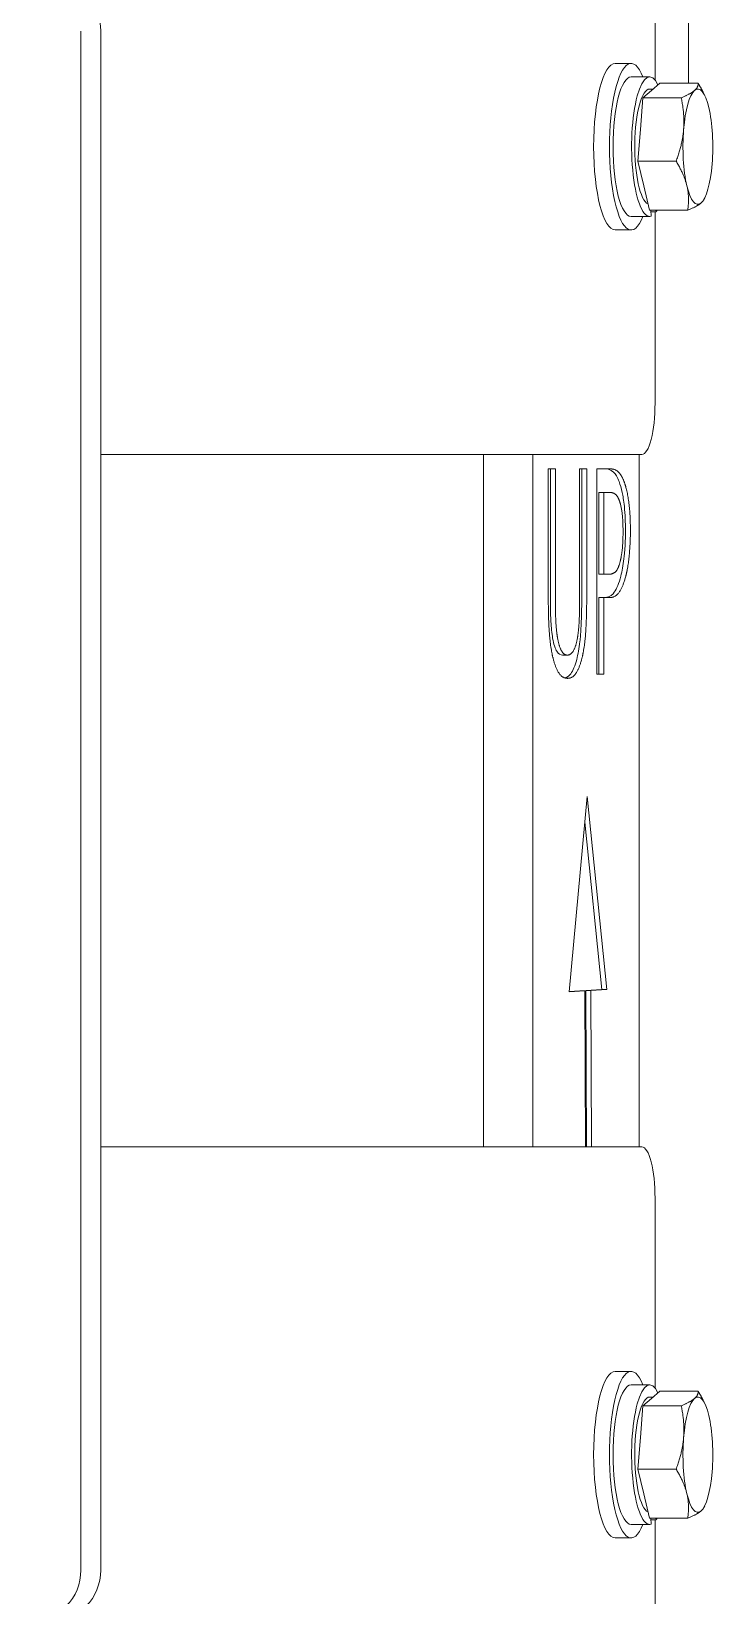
# Model space of a CAD drawing. Header units: inches. Extents: x 17 to 469, y 7 to 301.
# Drawn here: x 362.53 to 365.85, y 114.96 to 122.59 of the extents above; entities that cross this region are included whole.
import ezdxf

# ---------------------------------------------------------------- set-up
doc = ezdxf.new("R2010")
doc.units = ezdxf.units.IN
doc.header["$LTSCALE"] = 14
doc.header["$MEASUREMENT"] = 0
doc.layers.add('Visible (ANSI)', color=7, linetype='Continuous', lineweight=50)

msp = doc.modelspace()

# ---------------------------------------------------------------- linework, layer by layer
at = {"layer": 'Visible (ANSI)', "linetype": 'Continuous', "lineweight": 18}
for p, q in [((365.728075, 122.336626), (365.728075, 123.026895)), ((365.565799, 122.351664), (365.565799, 122.776895)), ((362.767579, 122.589395), (362.767579, 115.089395)), ((362.864636, 122.589395), (362.864636, 115.089395)), ((365.448959, 122.432895), (365.371685, 122.432895)), ((365.448959, 122.366895), (365.539756, 122.366895)), ((365.555838, 122.307895), (365.539756, 122.307895)), ((365.547964, 122.301059), (365.588932, 122.336626)), ((365.588932, 122.336626), (365.775261, 122.336626)), ((365.494484, 122.110627), (365.506996, 122.265492)), ((365.506996, 122.265492), (365.547964, 122.301059)), ((365.506996, 122.265492), (365.693325, 122.265492)), ((365.808233, 122.2758), (365.800602, 122.291247)), ((365.481972, 121.955761), (365.494484, 122.110627)), ((365.481972, 121.955761), (365.668301, 121.955761)), ((365.510428, 121.836463), (365.481972, 121.955761)), ((365.538884, 121.717164), (365.510428, 121.836463)), ((365.808233, 121.77799), (365.803903, 121.769224)), ((365.538884, 121.717164), (365.725213, 121.717164)), ((365.545301, 121.717164), (365.546994, 121.688047)), ((365.545796, 121.708655), (365.570731, 121.708655)), ((365.565799, 120.776895), (365.565799, 121.708655)), ((365.570731, 121.708655), (365.570236, 121.717164)), ((365.448959, 121.620895), (365.371685, 121.620895)), ((365.448959, 121.686895), (365.539756, 121.686895)), ((362.864636, 120.526895), (364.084804, 120.526895)), ((364.62063, 120.526895), (364.084804, 120.526895)), ((364.62063, 120.526895), (365.501094, 120.526895)), ((364.729178, 117.151895), (364.729178, 120.526895)), ((364.970659, 120.526895), (364.970659, 117.151895)), ((365.488298, 117.151895), (365.488298, 120.526895)), ((365.045494, 119.832738), (365.045494, 120.456725)), ((365.045494, 120.456725), (365.079891, 120.456725)), ((365.055743, 120.456725), (365.055743, 119.832738)), ((365.079891, 120.456725), (365.079891, 119.832738)), ((365.198395, 119.829497), (365.198395, 120.456725)), ((365.198395, 120.456725), (365.232792, 120.456725)), ((365.208644, 120.456725), (365.208644, 119.832738)), ((365.232792, 120.456725), (365.232792, 119.832738)), ((365.282081, 119.456725), (365.282081, 120.456725)), ((365.282081, 120.456725), (365.3471, 120.456725)), ((365.316478, 120.341652), (365.29233, 120.341652)), ((365.29233, 120.341652), (365.29233, 119.942949)), ((365.316478, 120.341652), (365.316478, 119.942949)), ((365.345003, 120.341652), (365.316478, 120.341652)), ((365.316478, 119.942949), (365.29233, 119.942949)), ((365.316478, 119.942949), (365.339969, 119.942949)), ((365.316478, 119.829497), (365.29233, 119.829497)), ((365.29233, 119.829497), (365.29233, 119.456725)), ((365.345632, 119.829497), (365.316478, 119.829497)), ((365.316478, 119.829497), (365.316478, 119.456725)), ((365.139038, 119.549108), (365.11489, 119.549108)), ((365.316478, 119.456725), (365.282081, 119.456725)), ((365.146809, 117.907352), (365.234883, 118.859556)), ((365.234883, 118.859556), (365.330506, 117.918628)), ((365.223377, 118.735158), (365.306357, 117.918628)), ((365.223464, 117.912853), (365.146809, 117.907352)), ((365.199316, 117.912853), (365.14697, 117.909097)), ((365.223464, 117.912853), (365.199316, 117.912853)), ((365.2261, 117.151895), (365.223464, 117.912853)), ((365.306357, 117.918628), (365.228638, 117.914435)), ((365.228638, 117.914435), (365.231623, 117.151895)), ((365.252786, 117.914435), (365.228638, 117.914435)), ((365.330506, 117.918628), (365.252786, 117.914435)), ((365.252786, 117.914435), (365.255771, 117.151895)), ((365.330506, 117.918628), (365.306357, 117.918628)), ((364.084804, 117.151895), (362.864636, 117.151895)), ((364.084804, 117.151895), (364.62063, 117.151895)), ((365.501094, 117.151895), (364.62063, 117.151895)), ((365.565799, 115.976664), (365.565799, 116.901895)), ((365.448959, 116.057895), (365.371685, 116.057895)), ((365.448959, 115.991895), (365.539756, 115.991895)), ((365.506996, 115.890492), (365.547964, 115.926059)), ((365.555838, 115.932895), (365.539756, 115.932895)), ((365.547964, 115.926059), (365.588932, 115.961626)), ((365.588932, 115.961626), (365.775261, 115.961626)), ((365.808233, 115.9008), (365.800602, 115.916247)), ((365.494484, 115.735627), (365.506996, 115.890492)), ((365.506996, 115.890492), (365.693325, 115.890492)), ((365.481972, 115.580761), (365.494484, 115.735627)), ((365.481972, 115.580761), (365.668301, 115.580761)), ((365.510428, 115.461463), (365.481972, 115.580761)), ((365.538884, 115.342164), (365.510428, 115.461463)), ((365.808233, 115.40299), (365.803903, 115.394224)), ((365.448959, 115.311895), (365.539756, 115.311895)), ((365.538884, 115.342164), (365.725213, 115.342164)), ((365.545301, 115.342164), (365.546994, 115.313047)), ((365.545796, 115.333655), (365.570731, 115.333655)), ((365.565799, 114.901895), (365.565799, 115.333655)), ((365.570731, 115.333655), (365.570236, 115.342164)), ((365.448959, 115.245895), (365.371685, 115.245895))]:
    msp.add_line(p, q, dxfattribs=at)
for centre, major_axis, ratio, start_param, end_param in [((362.623155, 122.589395), (0, 0.25), 0.96592583, 4.71238898, 6.28318531), ((365.448959, 122.026895), (0, 0.406), 0.25881905, 5.70496827, 10.002995), ((365.371685, 122.026895), (0, 0.406), 0.25881905, 0, 3.14159265), ((365.539756, 122.026895), (0, -0.34), 0.25881905, 2.66488507, 6.36553058), ((365.448959, 122.026895), (0, 0.34), 0.25881905, 0, 3.14159265), ((365.539756, 122.026895), (0, -0.281), 0.25881905, 3.14159265, 6.1709286), ((365.77448, 122.026895), (0, 0.281), 0.25881905, 5.45701241, 6.50420996), ((365.77448, 122.026895), (0, 0.281), 0.25881905, 0.22102465, 1.26822221), ((365.77448, 122.026895), (0, 0.281), 0.25881905, 4.40981486, 5.45701241), ((365.77448, 122.026895), (0, -0.281), 0.25881905, 4.40981486, 5.45701241), ((365.77448, 122.026895), (0, -0.281), 0.25881905, 0.22102465, 1.26822221), ((365.77448, 122.026895), (0, -0.281), 0.25881905, 5.45701241, 6.50420996), ((365.539756, 122.026895), (0, -0.34), 0.25881905, 0.35970403, 0.42515818), ((365.501094, 120.776895), (0, -0.25), 0.25881905, 0, 1.57079633), ((365.501094, 116.901895), (0, 0.25), 0.25881905, 4.71238898, 6.28318531), ((365.371685, 115.651895), (0, 0.406), 0.25881905, 0, 3.14159265), ((365.448959, 115.651895), (0, 0.406), 0.25881905, 5.70496827, 10.002995), ((365.448959, 115.651895), (0, 0.34), 0.25881905, 0, 3.14159265), ((365.539756, 115.651895), (0, -0.34), 0.25881905, 2.66488507, 6.36553058), ((365.539756, 115.651895), (0, -0.281), 0.25881905, 3.14159265, 6.1709286), ((365.77448, 115.651895), (0, 0.281), 0.25881905, 0.22102465, 1.26822221), ((365.77448, 115.651895), (0, 0.281), 0.25881905, 5.45701241, 6.50420996), ((365.77448, 115.651895), (0, 0.281), 0.25881905, 4.40981486, 5.45701241), ((365.77448, 115.651895), (0, -0.281), 0.25881905, 4.40981486, 5.45701241), ((365.77448, 115.651895), (0, -0.281), 0.25881905, 0.22102465, 1.26822221), ((365.77448, 115.651895), (0, -0.281), 0.25881905, 5.45701241, 6.50420996), ((365.539756, 115.651895), (0, -0.34), 0.25881905, 0.35970403, 0.42515818), ((362.526098, 115.089395), (0, -0.25), 0.96592583, 0, 1.57079633), ((362.623155, 115.089395), (0, -0.25), 0.96592583, 0, 1.57079633)]:
    msp.add_ellipse(centre, major_axis=major_axis, ratio=ratio, start_param=start_param, end_param=end_param, dxfattribs=at)
for points, weights in [([(365.758536, 122.301059), (365.777549, 122.317566), (365.775261, 122.336626)], [1, 1.0379548493, 1]), ([(365.775261, 122.336626), (365.789862, 122.312989), (365.800602, 122.291247)], [1, 1.01370511739, 1.01751267249]), ([(365.693325, 122.265492), (365.739522, 122.284553), (365.758536, 122.301059)], [1, 1.0379548493, 1]), ([(365.705055, 122.110627), (365.710862, 122.1825), (365.693325, 122.265492)], [1, 1.0379548493, 1]), ([(365.668301, 121.955761), (365.699249, 122.038754), (365.705055, 122.110627)], [1, 1.0379548493, 1]), ([(365.721, 121.836463), (365.707793, 121.891829), (365.668301, 121.955761)], [1, 1.0379548493, 1]), ([(365.725213, 121.717164), (365.734206, 121.781096), (365.721, 121.836463)], [1, 1.0379548493, 1]), ([(365.790424, 121.752731), (365.771411, 121.736224), (365.725213, 121.717164)], [1, 1.0379548493, 1]), ([(365.803903, 121.769224), (365.799759, 121.760835), (365.790424, 121.752731)], [1.01895183873, 1.01828060699, 1]), ([(365.693325, 115.890492), (365.739522, 115.909553), (365.758536, 115.926059)], [1, 1.0379548493, 1]), ([(365.758536, 115.926059), (365.777549, 115.942566), (365.775261, 115.961626)], [1, 1.0379548493, 1]), ([(365.775261, 115.961626), (365.789862, 115.937989), (365.800602, 115.916247)], [1, 1.01370511739, 1.01751267249]), ([(365.705055, 115.735627), (365.710862, 115.8075), (365.693325, 115.890492)], [1, 1.0379548493, 1]), ([(365.668301, 115.580761), (365.699249, 115.663754), (365.705055, 115.735627)], [1, 1.0379548493, 1]), ([(365.721, 115.461463), (365.707793, 115.516829), (365.668301, 115.580761)], [1, 1.0379548493, 1]), ([(365.725213, 115.342164), (365.734206, 115.406096), (365.721, 115.461463)], [1, 1.0379548493, 1]), ([(365.790424, 115.377731), (365.771411, 115.361224), (365.725213, 115.342164)], [1, 1.0379548493, 1]), ([(365.803903, 115.394224), (365.799759, 115.385835), (365.790424, 115.377731)], [1.01895183873, 1.01828060699, 1])]:
    msp.add_rational_spline(points, weights, degree=2, dxfattribs=at)
for points, knots in [([(365.322952, 120.456725), (365.333402, 120.456725), (365.349329, 120.454493), (365.373244, 120.431558), (365.382432, 120.416521), (365.390698, 120.394327)], [-0.725506634, -0.725506634, -0.725506634, -0.725506634, -0.296366495, -0.296366495, 0, 0, 0, 0]), ([(365.390698, 120.394327), (365.39637, 120.379399), (365.401423, 120.361811), (365.409236, 120.324982), (365.41326, 120.302422), (365.420111, 120.235992), (365.42153, 120.195401), (365.42153, 120.155267)], [-0.844477071, -0.844477071, -0.844477071, -0.844477071, -0.544529725, -0.544529725, -0.305823756, -0.305823756, 0, 0, 0, 0]), ([(365.42153, 120.155267), (365.42153, 120.131583), (365.420931, 120.108112), (365.418063, 120.055464), (365.415755, 120.033051), (365.41038, 119.986689), (365.40538, 119.957855), (365.398878, 119.933224)], [-0.48070155, -0.48070155, -0.48070155, -0.48070155, -0.387114958, -0.387114958, -0.268097881, -0.268097881, 0, 0, 0, 0]), ([(365.398878, 119.933224), (365.39442, 119.916272), (365.389556, 119.901298), (365.378919, 119.875219), (365.37325, 119.864453), (365.360811, 119.846396), (365.347097, 119.829497), (365.321484, 119.829497)], [-2.12199044, -2.12199044, -2.12199044, -2.12199044, -1.44284282, -1.44284282, -0.75409962, -0.75409962, 0, 0, 0, 0]), ([(365.055743, 119.832738), (365.055743, 119.767079), (365.05725, 119.731122), (365.05977, 119.683303), (365.062593, 119.655949), (365.06686, 119.630955)], [-0.371862003, -0.371862003, -0.371862003, -0.371862003, -0.228145318, -0.228145318, 0, 0, 0, 0]), ([(365.208644, 119.832738), (365.208644, 119.792791), (365.208046, 119.751655), (365.204306, 119.65921), (365.201147, 119.628491), (365.195907, 119.582111), (365.190665, 119.553009), (365.183894, 119.528038)], [-0.467674705, -0.467674705, -0.467674705, -0.467674705, -0.385613275, -0.385613275, -0.275578199, -0.275578199, 0, 0, 0, 0]), ([(365.06686, 119.630955), (365.06928, 119.616788), (365.072184, 119.60431), (365.079825, 119.580387), (365.084033, 119.572375), (365.095815, 119.553684), (365.105544, 119.549108), (365.11489, 119.549108)], [-0.454531198, -0.454531198, -0.454531198, -0.454531198, -0.37440362, -0.37440362, -0.275150152, -0.275150152, 0, 0, 0, 0]), ([(365.183894, 119.528038), (365.179816, 119.512549), (365.175367, 119.498861), (365.165676, 119.475358), (365.160547, 119.465817), (365.149862, 119.450998), (365.141074, 119.441154), (365.127237, 119.4373)], [-1.62181416, -1.62181416, -1.62181416, -1.62181416, -1.12295259, -1.12295259, -0.62367983, -0.62367983, -0.13261341, -0.13261341, -0.13261341, -0.13261341])]:
    msp.add_open_spline(points, degree=3, knots=knots, dxfattribs=at)
for points in [[(365.3471, 120.456725), (365.370171, 120.456725), (365.402471, 120.427552), (365.414846, 120.394327)], [(365.391145, 120.303565), (365.382966, 120.324635), (365.361153, 120.341652), (365.345003, 120.341652)], [(365.414846, 120.394327), (365.429318, 120.356239), (365.445678, 120.238735), (365.445678, 120.155267)], [(365.409812, 120.151215), (365.409812, 120.203079), (365.400584, 120.279254), (365.391145, 120.303565)], [(365.395131, 120.002917), (365.402891, 120.0329), (365.409812, 120.103403), (365.409812, 120.151215)], [(365.445678, 120.155267), (365.445678, 120.090437), (365.433723, 119.973743), (365.423026, 119.933224)], [(365.339969, 119.942949), (365.360943, 119.942949), (365.386741, 119.968881), (365.395131, 120.002917)], [(365.423026, 119.933224), (365.409603, 119.882171), (365.373318, 119.829497), (365.345632, 119.829497)], [(365.070243, 119.528038), (365.05661, 119.579902), (365.045494, 119.725769), (365.045494, 119.832738)], [(365.079891, 119.832738), (365.079891, 119.763046), (365.084506, 119.669043), (365.091008, 119.630955)], [(365.187278, 119.630955), (365.19378, 119.669043), (365.198395, 119.762236), (365.198395, 119.829497)], [(365.232792, 119.832738), (365.232792, 119.7282), (365.221885, 119.579092), (365.208043, 119.528038)], [(365.091008, 119.630955), (365.097929, 119.590437), (365.121839, 119.549108), (365.139038, 119.549108)], [(365.139038, 119.549108), (365.155188, 119.549108), (365.180357, 119.590437), (365.187278, 119.630955)], [(365.139038, 119.435656), (365.116176, 119.435656), (365.082199, 119.481847), (365.070243, 119.528038)], [(365.208043, 119.528038), (365.195668, 119.481036), (365.162948, 119.435656), (365.139038, 119.435656)]]:
    msp.add_open_spline(points, degree=2, dxfattribs=at)

doc.saveas('drawing.dxf')
